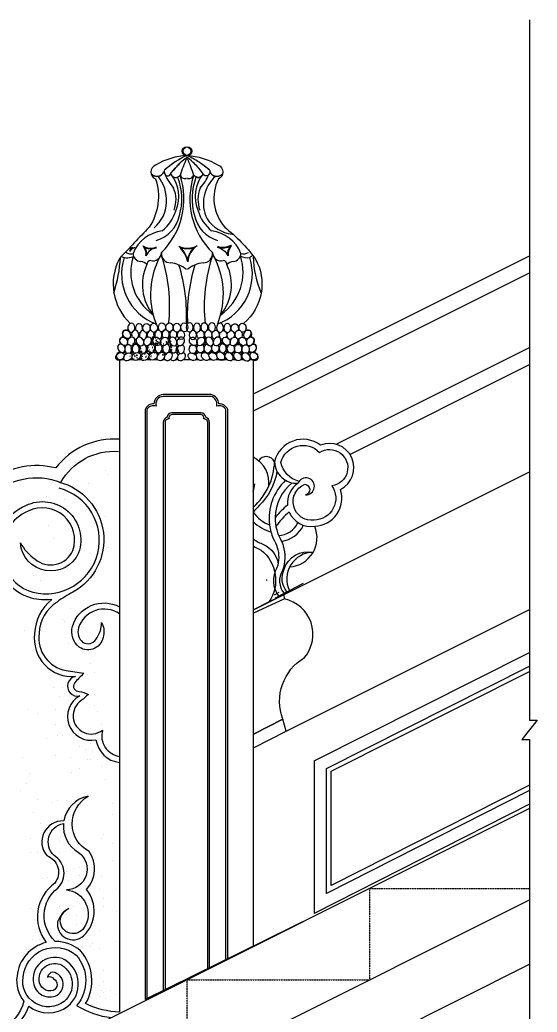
# Model space of a CAD drawing. Extents: x 77 to 5232, y 64 to 4750.
# Drawn here: x 2491 to 3341, y 1257 to 2887 of the extents above; entities that cross this region are included whole.
import ezdxf

# ---------------------------------------------------------------- set-up
doc = ezdxf.new("R2010")
doc.units = 0
doc.header["$LTSCALE"] = 0.85
doc.header["$MEASUREMENT"] = 0
doc.linetypes.add('DASHED', pattern=[0.75, 0.5, -0.25])
for name, color, linetype in [('3', 3, 'CONTINUOUS'), ('4', 4, 'CONTINUOUS'), ('7', 7, 'CONTINUOUS'), ('BH', 3, 'CONTINUOUS')]:
    doc.layers.add(name, color=color, linetype=linetype)

msp = doc.modelspace()

# ---------------------------------------------------------------- hatches: boundary and pattern name
at = {"layer": '3'}
h = msp.add_hatch(dxfattribs=at)
h.set_pattern_fill('AR-SAND', color=256, scale=2, style=0)
h.set_pattern_definition([(37.5, (13327.8253, 2707.1004), (-0.1259867, 3.8536475), [0, -3.04, 0, -3.4, 0, -3.25]), (7.5, (13327.8253, 2707.1004), (3.5395534, 5.6442921), [0, -1.64, 0, -2.74, 0, -1.05]), (327.5, (13325.3653, 2707.1004), (6.2282837, 0.0113181), [0, -1, 0, -3.6, 0, -4.7]), (317.5, (13325.3653, 2707.1004), (6.0122532, 1.755351), [0, -0.5, 0, -2.36, 0, -2.7])])
edge = h.paths.add_edge_path()
edge.add_ellipse((2688.3, 2358.8), major_axis=(-3.76, 6.48), ratio=0.779707, start_angle=31.0034, end_angle=148.3358, ccw=False)
edge.add_ellipse((2680.3, 2369.8), major_axis=(0, 7.49), ratio=0.779707, start_angle=173.6492, end_angle=201.3893, ccw=False)
edge.add_ellipse((2673.7, 2358.8), major_axis=(3.76, 6.48), ratio=0.779707, start_angle=207.4812, end_angle=324.5098, ccw=False)
edge.add_ellipse((2668.9, 2346), major_axis=(0, 7.49), ratio=0.779707, start_angle=212.0387, end_angle=320.0479, ccw=False)
edge.add_ellipse((2668.3, 2333.4), major_axis=(-5.73, -4.83), ratio=0.779707, start_angle=85.7994, end_angle=204.0027, ccw=False)
edge.add_line((2671.7, 2328.6), (2677.4, 2328.6))
edge.add_ellipse((2682.2, 2334.2), major_axis=(-5.73, -4.83), ratio=0.779707, start_angle=260.2314, end_angle=371.8114, ccw=False)
edge.add_ellipse((2681.2, 2346.6), major_axis=(0, 7.49), ratio=0.779707, start_angle=218.4884, end_angle=522.3829, ccw=False)
edge.add_ellipse((2682.2, 2334.2), major_axis=(-5.73, -4.83), ratio=0.779707, start_angle=73.7247, end_angle=213.806, ccw=False)
edge.add_line((2684.2, 2328.6), (2690.9, 2328.6))
edge.add_ellipse((2696.1, 2333.9), major_axis=(-5.73, -4.83), ratio=0.779707, start_angle=256.197, end_angle=367.3913, ccw=False)
edge.add_ellipse((2693.3, 2346.9), major_axis=(0, 7.49), ratio=0.779707, start_angle=49.4787, end_angle=185.5206, ccw=False)
edge = h.paths.add_edge_path()
edge.add_ellipse((2706.5, 2347.5), major_axis=(0, 7.49), ratio=0.779707, start_angle=43.7931, end_angle=189.3494, ccw=False)
edge.add_ellipse((2700.6, 2359), major_axis=(4.19, 6.21), ratio=0.779707, start_angle=190.5144, end_angle=238.0976, ccw=False)
edge.add_ellipse((2693.3, 2346.9), major_axis=(0, 7.49), ratio=0.779707, start_angle=208.6654, end_angle=315.828, ccw=False)
edge.add_ellipse((2696.1, 2333.9), major_axis=(-5.73, -4.83), ratio=0.779707, start_angle=78.1447, end_angle=237.0976, ccw=False)
edge.add_line((2698.6, 2328.6), (2706.2, 2328.6))
edge.add_ellipse((2710, 2334.8), major_axis=(-5.73, -4.83), ratio=0.779707, start_angle=258.5373, end_angle=383.1481, ccw=False)
edge = h.paths.add_edge_path()
edge.add_ellipse((2715.9, 2359), major_axis=(-4.19, 6.21), ratio=0.779707, start_angle=341.5181, end_angle=485.9011, ccw=False)
edge.add_ellipse((2718.4, 2369.8), major_axis=(0, 7.49), ratio=0.779707, start_angle=407.3114, end_angle=481.7171, ccw=False)
edge.add_ellipse((2711, 2381.3), major_axis=(0, 7.49), ratio=0.779707, start_angle=174.8236, end_angle=211.483, ccw=False)
edge.add_ellipse((2705.9, 2369.3), major_axis=(0, 7.49), ratio=0.779707, start_angle=189.3937, end_angle=307.5152, ccw=False)
edge.add_ellipse((2700.6, 2359), major_axis=(4.19, 6.21), ratio=0.779707, start_angle=258.4938, end_angle=322.2995, ccw=False)
edge.add_ellipse((2706.5, 2347.5), major_axis=(0, 7.49), ratio=0.779707, start_angle=209.6457, end_angle=380.3444, ccw=False)
edge.add_ellipse((2710, 2334.8), major_axis=(-5.73, -4.83), ratio=0.779707, start_angle=148.2151, end_angle=241.799, ccw=False)
edge.add_ellipse((2722.5, 2334.2), major_axis=(-5.73, -4.83), ratio=0.779707, start_angle=516.0111, end_angle=652.236, ccw=False)
edge.add_ellipse((2734.7, 2334.2), major_axis=(-5.73, -4.83), ratio=0.779707, start_angle=539.2069, end_angle=649.525, ccw=False)
edge.add_ellipse((2743.9, 2334.2), major_axis=(-5.73, -4.83), ratio=0.779707, start_angle=609.7236, end_angle=626.3292, ccw=False)
edge.add_ellipse((2743.2, 2347.5), major_axis=(0, 7.49), ratio=0.779707, start_angle=36.8967, end_angle=172.1303, ccw=False)
edge.add_ellipse((2742.7, 2358.8), major_axis=(-3.76, 6.48), ratio=0.779707, start_angle=2.7127, end_angle=114.0302, ccw=False)
edge.add_ellipse((2743.1, 2370.1), major_axis=(0, 7.49), ratio=0.779707, start_angle=405.4972, end_angle=491.4977, ccw=False)
edge.add_ellipse((2736.6, 2382.2), major_axis=(0, 7.49), ratio=0.779707, start_angle=163.017, end_angle=203.651, ccw=False)
edge.add_ellipse((2730.3, 2370.4), major_axis=(0, 7.49), ratio=0.779707, start_angle=211.0747, end_angle=308.5733, ccw=False)
edge.add_ellipse((2728.2, 2358.8), major_axis=(3.76, 6.48), ratio=0.779707, start_angle=257.5232, end_angle=340.8357, ccw=False)
edge.add_ellipse((2731.2, 2347.2), major_axis=(0, 7.49), ratio=0.779707, start_angle=52.9738, end_angle=348.9609, ccw=False)
edge.add_ellipse((2728.2, 2358.8), major_axis=(3.76, 6.48), ratio=0.779707, start_angle=140.7381, end_angle=201.3549, ccw=False)
edge.add_ellipse((2715.9, 2359), major_axis=(-4.19, 6.21), ratio=0.779707, start_angle=202.0745, end_angle=214.0576, ccw=False)
edge.add_ellipse((2718.8, 2347.8), major_axis=(0, 7.49), ratio=0.779707, start_angle=49.4801, end_angle=332.1521, ccw=False)
edge = h.paths.add_edge_path()
edge.add_ellipse((2755, 2359), major_axis=(4.19, 6.21), ratio=0.779707, start_angle=145.9424, end_angle=192.3416, ccw=False)
edge.add_ellipse((2742.7, 2358.8), major_axis=(-3.76, 6.48), ratio=0.779707, start_angle=188.982, end_angle=219.2619, ccw=False)
edge.add_ellipse((2743.2, 2347.5), major_axis=(0, 7.49), ratio=0.779707, start_angle=206.4128, end_angle=315.7112, ccw=False)
edge.add_ellipse((2743.9, 2334.2), major_axis=(-5.73, -4.83), ratio=0.779707, start_angle=510.5477, end_angle=581.0116, ccw=False)
edge.add_ellipse((2756.4, 2333.9), major_axis=(-5.73, -4.83), ratio=0.779707, start_angle=258.6298, end_angle=292.4304, ccw=False)
edge.add_ellipse((2755.7, 2346.4), major_axis=(0, 7.49), ratio=0.779707, start_angle=39.2022, end_angle=161.8976, ccw=False)
edge = h.paths.add_edge_path()
edge.add_ellipse((2668.3, 2333.4), major_axis=(-5.73, -4.83), ratio=0.779707, start_angle=251.8695, end_angle=306.8089, ccw=False)
edge.add_ellipse((2668.9, 2346), major_axis=(0, 7.49), ratio=0.779707, start_angle=472.2151, end_angle=515.7629, ccw=False)
edge.add_ellipse((2657.8, 2347.6), major_axis=(-4.19, 6.21), ratio=0.779707, start_angle=503.6071, end_angle=562.8793, ccw=False)
edge.add_ellipse((2655.3, 2334.2), major_axis=(-5.73, -4.83), ratio=0.779707, start_angle=131.464, end_angle=210.6321, ccw=False)
h = msp.add_hatch(dxfattribs=at)
h.set_pattern_fill('AR-SAND', color=256, scale=2, style=0)
h.set_pattern_definition([(142.5, (-7797.093, 2707.1004), (0.1259867, 3.8536475), [0, -3.04, 0, -3.4, 0, -3.25]), (172.5, (-7797.093, 2707.1004), (-3.5395534, 5.6442921), [0, -1.64, 0, -2.74, 0, -1.05]), (212.5, (-7794.633, 2707.1004), (-6.2282837, 0.0113181), [0, -1, 0, -3.6, 0, -4.7]), (222.5, (-7794.633, 2707.1004), (-6.0122532, 1.755351), [0, -0.5, 0, -2.36, 0, -2.7])])
edge = h.paths.add_edge_path()
edge.add_ellipse((2842.5, 2358.8), major_axis=(3.76, 6.48), ratio=0.779707, start_angle=211.6642, end_angle=328.9966)
edge.add_ellipse((2850.4, 2369.8), major_axis=(0, 7.49), ratio=0.779707, start_angle=158.6107, end_angle=186.3508)
edge.add_ellipse((2857.1, 2358.8), major_axis=(-3.76, 6.48), ratio=0.779707, start_angle=35.4902, end_angle=152.5188)
edge.add_ellipse((2861.8, 2346), major_axis=(0, 7.49), ratio=0.779707, start_angle=39.9521, end_angle=147.9613)
edge.add_ellipse((2862.4, 2333.4), major_axis=(5.73, -4.83), ratio=0.779707, start_angle=155.9973, end_angle=274.2006)
edge.add_line((2859.1, 2328.6), (2853.4, 2328.6))
edge.add_ellipse((2848.5, 2334.2), major_axis=(5.73, -4.83), ratio=0.779707, start_angle=-11.8114, end_angle=99.7686)
edge.add_ellipse((2849.5, 2346.6), major_axis=(0, 7.49), ratio=0.779707, start_angle=-162.3829, end_angle=141.5116)
edge.add_ellipse((2848.5, 2334.2), major_axis=(5.73, -4.83), ratio=0.779707, start_angle=146.194, end_angle=286.2753)
edge.add_line((2846.5, 2328.6), (2839.8, 2328.6))
edge.add_ellipse((2834.6, 2333.9), major_axis=(5.73, -4.83), ratio=0.779707, start_angle=-7.3913, end_angle=103.803)
edge.add_ellipse((2837.5, 2346.9), major_axis=(0, 7.49), ratio=0.779707, start_angle=174.4794, end_angle=310.5213)
edge = h.paths.add_edge_path()
edge.add_ellipse((2824.2, 2347.5), major_axis=(0, 7.49), ratio=0.779707, start_angle=170.6506, end_angle=316.2069)
edge.add_ellipse((2830.2, 2359), major_axis=(-4.19, 6.21), ratio=0.779707, start_angle=121.9024, end_angle=169.4856)
edge.add_ellipse((2837.5, 2346.9), major_axis=(0, 7.49), ratio=0.779707, start_angle=44.172, end_angle=151.3346)
edge.add_ellipse((2834.6, 2333.9), major_axis=(5.73, -4.83), ratio=0.779707, start_angle=122.9024, end_angle=281.8553)
edge.add_line((2832.1, 2328.6), (2824.5, 2328.6))
edge.add_ellipse((2820.7, 2334.8), major_axis=(5.73, -4.83), ratio=0.779707, start_angle=-23.1481, end_angle=101.4627)
edge = h.paths.add_edge_path()
edge.add_ellipse((2814.9, 2359), major_axis=(4.19, 6.21), ratio=0.779707, start_angle=-125.9011, end_angle=18.4819)
edge.add_ellipse((2812.3, 2369.8), major_axis=(0, 7.49), ratio=0.779707, start_angle=-121.7171, end_angle=-47.3114)
edge.add_ellipse((2819.7, 2381.3), major_axis=(0, 7.49), ratio=0.779707, start_angle=148.517, end_angle=185.1764)
edge.add_ellipse((2824.8, 2369.3), major_axis=(0, 7.49), ratio=0.779707, start_angle=52.4848, end_angle=170.6063)
edge.add_ellipse((2830.2, 2359), major_axis=(-4.19, 6.21), ratio=0.779707, start_angle=37.7005, end_angle=101.5062)
edge.add_ellipse((2824.2, 2347.5), major_axis=(0, 7.49), ratio=0.779707, start_angle=-20.3444, end_angle=150.3543)
edge.add_ellipse((2820.7, 2334.8), major_axis=(5.73, -4.83), ratio=0.779707, start_angle=118.201, end_angle=211.7849)
edge.add_ellipse((2808.2, 2334.2), major_axis=(5.73, -4.83), ratio=0.779707, start_angle=-292.236, end_angle=-156.0111)
edge.add_ellipse((2796, 2334.2), major_axis=(5.73, -4.83), ratio=0.779707, start_angle=-289.525, end_angle=-179.2069)
edge.add_ellipse((2786.8, 2334.2), major_axis=(5.73, -4.83), ratio=0.779707, start_angle=-266.3292, end_angle=-249.7236)
edge.add_ellipse((2787.6, 2347.5), major_axis=(0, 7.49), ratio=0.779707, start_angle=187.8697, end_angle=323.1033)
edge.add_ellipse((2788, 2358.8), major_axis=(3.76, 6.48), ratio=0.779707, start_angle=245.9698, end_angle=357.2873)
edge.add_ellipse((2787.6, 2370.1), major_axis=(0, 7.49), ratio=0.779707, start_angle=-131.4977, end_angle=-45.4972)
edge.add_ellipse((2794.1, 2382.2), major_axis=(0, 7.49), ratio=0.779707, start_angle=156.349, end_angle=196.983)
edge.add_ellipse((2800.4, 2370.4), major_axis=(0, 7.49), ratio=0.779707, start_angle=51.4267, end_angle=148.9253)
edge.add_ellipse((2802.6, 2358.8), major_axis=(-3.76, 6.48), ratio=0.779707, start_angle=19.1643, end_angle=102.4768)
edge.add_ellipse((2799.6, 2347.2), major_axis=(0, 7.49), ratio=0.779707, start_angle=11.0391, end_angle=307.0262)
edge.add_ellipse((2802.6, 2358.8), major_axis=(-3.76, 6.48), ratio=0.779707, start_angle=158.6451, end_angle=219.2619)
edge.add_ellipse((2814.9, 2359), major_axis=(4.19, 6.21), ratio=0.779707, start_angle=145.9424, end_angle=157.9255)
edge.add_ellipse((2811.9, 2347.8), major_axis=(0, 7.49), ratio=0.779707, start_angle=27.8479, end_angle=310.5199)
edge = h.paths.add_edge_path()
edge.add_ellipse((2775.7, 2359), major_axis=(-4.19, 6.21), ratio=0.779707, start_angle=167.6584, end_angle=214.0576)
edge.add_ellipse((2788, 2358.8), major_axis=(3.76, 6.48), ratio=0.779707, start_angle=140.7381, end_angle=171.018)
edge.add_ellipse((2787.6, 2347.5), major_axis=(0, 7.49), ratio=0.779707, start_angle=44.2888, end_angle=153.5872)
edge.add_ellipse((2786.8, 2334.2), major_axis=(5.73, -4.83), ratio=0.779707, start_angle=-221.0116, end_angle=-150.5477)
edge.add_ellipse((2774.3, 2333.9), major_axis=(5.73, -4.83), ratio=0.779707, start_angle=67.5696, end_angle=101.3702)
edge.add_ellipse((2775.1, 2346.4), major_axis=(0, 7.49), ratio=0.779707, start_angle=198.1024, end_angle=320.7978)
edge = h.paths.add_edge_path()
edge.add_ellipse((2862.4, 2333.4), major_axis=(5.73, -4.83), ratio=0.779707, start_angle=53.1911, end_angle=108.1305)
edge.add_ellipse((2861.8, 2346), major_axis=(0, 7.49), ratio=0.779707, start_angle=-155.7629, end_angle=-112.2151)
edge.add_ellipse((2873, 2347.6), major_axis=(4.19, 6.21), ratio=0.779707, start_angle=-202.8793, end_angle=-143.6071)
edge.add_ellipse((2875.5, 2334.2), major_axis=(5.73, -4.83), ratio=0.779707, start_angle=149.3679, end_angle=228.536)

# ---------------------------------------------------------------- linework, layer by layer
for p, q in [((2910.6, 1937.8), (2956.6, 1961.5)), ((2925.5, 1935.9), (2874.5, 1912.6)), ((2928.4, 1718.5), (3328, 1918.3)), ((2922.9, 1738.1), (2874.5, 1713.9)), ((2874.5, 1713.9), (2922.9, 1738.1)), ((2874.5, 1713.9), (2922.9, 1738.1)), ((1267.1, 411.1), (3328, 1441.5)), ((2125.7, 734.6), (3328, 1335.7))]:
    msp.add_line(p, q, dxfattribs=at)
for points in [[(3328, 2887.1), (3328, 1777.4), (3328, 1736.5), (3340.7, 1736.5), (3315.3, 1705), (3328, 1705), (3328, 1682), (3328, 390.5)], [(2677.4, 2328.6), (2671.7, 2328.6)], [(2690.9, 2328.6), (2684.2, 2328.6)], [(2706.2, 2328.6), (2698.6, 2328.6)], [(2717.7, 2328.6), (2710.7, 2328.6)], [(2729.9, 2328.6), (2724.5, 2328.6)], [(2739.1, 2328.6), (2736.8, 2328.6)], [(2751.2, 2328.6), (2745.9, 2328.6)], [(2771.8, 2328.6), (2758.9, 2328.6)], [(2784.8, 2328.6), (2779.5, 2328.6)], [(2794, 2328.6), (2791.7, 2328.6)], [(2806.2, 2328.6), (2800.8, 2328.6)], [(2832.1, 2328.6), (2813.1, 2328.6)], [(2846.5, 2328.6), (2839.8, 2328.6)], [(2859.1, 2328.6), (2853.4, 2328.6)], [(3328, 1621.1), (2994.5, 1452), (2994.5, 1657.6), (3328, 1825.6)], [(3328, 1630.1), (3002.5, 1465), (3002.5, 1652.7), (3328, 1816.6)]]:
    msp.add_lwpolyline(points, dxfattribs=at)
for points in [[(2728.5, 2640.5, 0.756522), (2737.1, 2631.8, -0.089952), (2765.9, 2661.8)], [(2802.3, 2640.5, -0.756522), (2793.6, 2631.8, 0.089952), (2764.8, 2661.8)], [(2738.8, 2634.3, 0.641468), (2754, 2632.1, 0.641468)], [(2791.9, 2634.3, -0.641468), (2776.8, 2632.1, -0.641468)], [(2679.6, 2512.9, 0.260275), (2672.3, 2506.4, -0.189312), (2674.6, 2513.9, 0.23579), (2679.6, 2512.9)], [(2699, 2499.3, 0.157836), (2696.6, 2513, 0.211509), (2715.3, 2512.8, 0.211509)], [(2833.7, 2499.6, -0.206367), (2838.1, 2515.3, 0.865878), (2836.7, 2516.7, -0.259695), (2816.2, 2514.7, -0.259695)], [(2672.3, 2388.4, 0.434631), (2669.8, 2376.3, 0.237307), (2661.9, 2376.8, 0.319866), (2660.6, 2365.9, 0.681166), (2656.5, 2355.7, 0.65218), (2656.8, 2340.8, 1.013061), (2654.5, 2328.6, 0.632487)], [(2858.5, 2388.4, -0.434631), (2861, 2376.3, -0.237307), (2868.8, 2376.8, -0.319866), (2870.1, 2365.9, -0.681166), (2874.2, 2355.7, -0.65218), (2873.9, 2340.8, -1.172107), (2874.5, 2328.6, -0.632487)], [(2829.5, 1344.6), (2829.5, 2246.5, 0.379403), (2814.3, 2252.6, 0.404576), (2805, 2268.6), (2726.3, 2268.6, 0.476224), (2714.7, 2252.6, 0.379403), (2699.5, 2246.5), (2699.5, 1279.6)], [(2799.5, 1329.6), (2799.5, 2225.9, 0.430206), (2793.1, 2231.7, 0.452298), (2788.5, 2238.6), (2740.5, 2238.6, 0.452298), (2735.9, 2231.7, 0.430206), (2729.5, 2225.9), (2729.5, 1294.6)], [(2913.3, 2145.5, -0.160704), (2884, 2089.2, -0.046826), (2873.9, 2078.6, -0.046826)], [(2555.4, 2127.9, -0.677926), (2578.1, 1947, 0.042683), (2551.9, 1930.8, 0.249429), (2522.5, 1879.3, 0.402501), (2566.8, 1818.4, 0.016488), (2595.8, 1813.8, 0.008136), (2580.4, 1797.6, 0.620281), (2588.3, 1784, -0.053803), (2603.7, 1779.1, 0.024749), (2591.8, 1768.8, 1.040278), (2626.7, 1720.3, 0.463615), (2655.6, 1677.2)], [(2927.4, 2130.7, 0.240639), (2901.1, 2057.4, 0.000194), (2901.1, 2057.3)], [(2938, 2126.7, 0.218894), (2910.4, 2069.8)], [(2543.2, 1934.8, -0.086037), (2509.8, 1937.2, -0.708932), (2500.6, 2089.4, -0.670588), (2587.3, 2011.5, -0.778046), (2491.8, 2027.8, 0.117493), (2515.8, 2001.2, 0.496851), (2578, 2015.2, 0.669727), (2504.7, 2080.2, 0.709422), (2512.4, 1946.8, 0.992927), (2555.5, 2117.6)], [(2901.1, 2057.3, 0.067775), (2907.1, 2035, -0.072204), (2913.8, 2020.5, -0.153448), (2913.3, 1987.1, 0.304288), (2916, 1940.6)], [(2910.4, 2069.8, 0.142858), (2920.8, 2030.4, -0.028855), (2923.4, 2023.3, -0.15835), (2922.4, 1982.7, 0.322375), (2924.9, 1945.1)], [(2929.6, 1947.6, -0.284967), (2925, 1984.6, -0.391838), (2972.7, 2012.4, 0.5494), (2933.6, 1949.6)], [(2543.2, 1934.8, 0.220105), (2515.1, 1879.2, 0.481281), (2582.3, 1808.6, 1.030311), (2589.4, 1776.8, 0.860134), (2615.9, 1704.4, 0.339104), (2654.5, 1667.3, 0.03121)], [(2654.5, 1911.2, 0.508386), (2587.2, 1888.4, 0.302922), (2594.6, 1864.5, 0.398709), (2615.8, 1869.3, 0.155234), (2625.1, 1897.4, -0.180174), (2628.2, 1876, -0.575325), (2588.5, 1856.5, -0.296453), (2577.3, 1890.7, -0.472657), (2654.5, 1923)], [(2552.8, 1405.6, 0.70322), (2595.7, 1382.5, 0.388626), (2600.5, 1458.8, 0.357615), (2604.5, 1520.9, -0.588386), (2603, 1611.8, 0.313869), (2563, 1571.1, 0.656328), (2535.2, 1514.3, -0.518527), (2548.1, 1468.9, 0.428193), (2534.2, 1371.6)], [(2654.5, 1257.1, -0.107985), (2598.9, 1271.2, 0.327972), (2590.3, 1358, 0.17971), (2549.1, 1373.3, -0.465039), (2553.4, 1461, 0.489262), (2547, 1514.4, -0.611567), (2562.4, 1566.8, 0.289803), (2587.2, 1519.5, -0.727865), (2567.3, 1458, -0.569876), (2596.2, 1395.7, -1.395572), (2571.4, 1427.2, 0.17521), (2552.8, 1405.6)], [(2534.2, 1371.6, 0.320437), (2486.2, 1316, 0.212643), (2497.2, 1275.1, -0.509868), (2399.3, 1233, -0.523559), (2390.2, 1289.6, -0.481379), (2443.7, 1277.3, -0.991426), (2411.6, 1263.6, -0.13245), (2404.8, 1280.3, 0.238756), (2402.4, 1259.6, 0.996476), (2452.9, 1281.5, 0.486325), (2383.6, 1297.1, 0.309615), (2372.8, 1247.5, 0.249529)], [(2394.6, 1224.2, 0.482978), (2505.4, 1267, 0.346968), (2569.8, 1267, 0.517362), (2564.6, 1343.1, 0.594473), (2512.8, 1308.5, 0.50482), (2549.1, 1283.5, 0.755699), (2545, 1322.9, 0.314533), (2536.3, 1314.8, -0.336974), (2546.4, 1312, -0.631308), (2545.6, 1292.9, -0.505112), (2522.8, 1309.1, -0.594322), (2559.7, 1334.4, -0.513854), (2563.6, 1274.8, -0.684515), (2496.2, 1314.8, -0.607584), (2583.3, 1350.9, -0.370966), (2584.2, 1267.8, 0.10558), (2641.2, 1248.1)]]:
    msp.add_lwpolyline(points, format="xyb", dxfattribs=at)
msp.add_lwpolyline([(2766.3, 2494.1, 0.092388), (2755.8, 2512.8, 0.147252), (2776.4, 2512.8, 0.148923)], format="xyb", close=True, dxfattribs=at)
at = {"layer": '3', "linetype": 'DASHED'}
msp.add_lwpolyline([(1265.8, 560.4), (1565.8, 560.4), (1565.8, 710.4), (1565.8, 710.4), (1865.8, 710.4), (1865.8, 860.4), (2165.8, 860.4), (2165.8, 1010.4), (2465.8, 1010.4), (2465.8, 1160.4), (2765.8, 1160.4), (2765.8, 1310.4), (3065.8, 1310.4), (3065.8, 1460.4), (3328, 1460.4)], dxfattribs=at)
at = {"layer": '3'}
for centre, radius, start, end in [((2834.5, 2516.8), 162.9, 115.1235, 130.6166), ((3042.7, 2533.8), 304.9, 155.8105, 161.1993), ((2696.2, 2516.8), 162.9, 49.3834, 64.8765), ((2488.1, 2533.8), 304.9, 18.8007, 24.1895), ((2716.1, 2642.9), 12.8, 222.2758, 334.4325), ((2668.3, 2590.3), 63.7, 357.2156, 38.7994), ((2813.6, 2670.3), 92, 200.9957, 220.3427), ((2658.3, 2593), 98.7, 343.8591, 20.8698), ((2754, 2632.1), 5.400124791776761e-13, 351.1193, 154.1291), ((2761.2, 2633.1), 6.61, 169.8774, 299.3972), ((2769.5, 2633.1), 6.61, 240.6028, 10.1226), ((2872.4, 2593), 98.7, 159.1302, 196.1409), ((2776.8, 2632.1), 5.400124791776761e-13, 25.8709, 188.8807), ((2717.2, 2670.3), 92, 319.6573, 335.9768), ((2849.8, 2586.1), 57.5, 129.9926, 206.6221), ((2814.6, 2642.9), 12.8, 205.5675, 317.7242), ((2699.8, 2591.9), 47.6, 338.6844, 23.3644), ((2831, 2591.9), 47.6, 156.6356, 201.3156), ((2675.6, 2589.2), 56.4, 309.3522, 357.9215), ((2699.6, 2577.6), 54.9, 286.3177, 347.3626), ((2831.2, 2577.6), 54.9, 192.6374, 253.6823), ((2846.1, 2592.2), 57.4, 213.7065, 263.4072), ((2400.9, 2514.9), 256.1, 342.6887, 355.837), ((2745.3, 2469.4), 87.3, 161.882, 249.5409), ((2758.1, 2472.7), 85, 161.7627, 235.3192), ((2837.5, 2436.2), 132, 150.1826, 201.6071), ((2473.4, 2417.2), 263.5, 353.5521, 18.7455), ((3057.3, 2417.2), 263.5, 161.2545, 186.4479), ((2693.2, 2436.2), 132, 338.3929, 29.8174), ((2785.5, 2469.4), 87.3, 290.4591, 18.118), ((2772.6, 2472.7), 85, 304.6808, 18.2373), ((3033.2, 2501.3), 158.9, 181.2021, 203.3589), ((2769.8, 2451.9), 77.6, 154.762, 219.2712), ((2488.4, 2402), 276.4, 357.0175, 17.3535), ((3042.3, 2402), 276.4, 162.6465, 182.9825), ((2760.9, 2451.9), 77.6, 320.7288, 25.238)]:
    msp.add_arc(centre, radius, start, end, dxfattribs=at)
for centre, major_axis, start_param, end_param in [((2674.1, 2381.3), (0, 7.49), 4.118173, 9.666408), ((2686.7, 2380.4), (0, 7.49), 4.159865, 8.293718), ((2673.7, 2358.8), (3.76, 6.48), 3.62123, 9.132776), ((2680.3, 2369.8), (0, 7.49), 3.03075, 8.404395), ((2686.7, 2380.4), (0, 7.49), 2.951167, 3.436349), ((2693.4, 2369.3), (0, 7.49), 6.133159, 8.340658), ((2693.4, 2369.3), (0, 7.49), 3.128072, 5.325073), ((2705.9, 2369.3), (0, 7.49), 6.19284, 8.331631), ((2705.9, 2369.3), (0, 7.49), 3.305544, 5.367153), ((2718.4, 2369.8), (0, 7.49), 6.036114, 8.40755), ((2718.4, 2369.8), (0, 7.49), 3.477752, 5.411187), ((2730.3, 2370.4), (0, 7.49), 5.986776, 8.656633), ((2730.3, 2370.4), (0, 7.49), 3.683949, 5.38562), ((2743.1, 2370.1), (0, 7.49), 6.124497, 8.578253), ((2743.1, 2370.1), (0, 7.49), 3.701321, 5.291633), ((2657.8, 2347.6), (-4.19, 6.21), 5.610327, 9.824098), ((2657.8, 2347.6), (-4.19, 6.21), 4.432807, 4.921898), ((2668.9, 2346), (0, 7.49), 3.700773, 9.001761), ((2681.2, 2346.6), (0, 7.49), 3.813342, 9.117301), ((2693.3, 2346.9), (0, 7.49), 0.863567, 6.173344), ((2718.8, 2347.8), (0, 7.49), 0.86359, 5.797148), ((2731.2, 2347.2), (0, 7.49), 0.924567, 6.090517), ((2743.2, 2347.5), (0, 7.49), 0.64397, 5.5102), ((2755.7, 2346.4), (0, 7.49), 0.684207, 5.927924), ((2722.5, 2334.2), (-5.73, -4.83), 5.728433, 11.383665), ((2734.7, 2334.2), (-5.73, -4.83), 5.8645, 11.336349), ((2743.9, 2334.2), (-5.73, -4.83), 6.269342, 8.245467), ((2743.9, 2334.2), (-5.73, -4.83), 10.641685, 10.931507), ((2743.9, 2334.2), (-5.73, -4.83), 8.910739, 10.140565), ((2756.4, 2333.9), (-5.73, -4.83), 4.513942, 9.99678)]:
    msp.add_ellipse(centre, major_axis=major_axis, ratio=0.779707, start_param=start_param, end_param=end_param, dxfattribs=at)
for centre, major_axis in [((2699, 2381), (0, 7.49)), ((2711, 2381.3), (0, 7.49)), ((2724.3, 2381.9), (0, 7.49)), ((2736.6, 2382.2), (0, 7.49)), ((2748.9, 2381.6), (0, 7.49)), ((2761, 2381.9), (0, 7.49)), ((2661.4, 2359), (-4.19, 6.21)), ((2666.1, 2370.6), (-4.19, 6.21)), ((2715.9, 2359), (-4.19, 6.21)), ((2728.2, 2358.8), (3.76, 6.48)), ((2755.6, 2369.3), (0, 7.49)), ((2775.7, 2359), (-4.19, 6.21)), ((2788, 2358.8), (3.76, 6.48)), ((2830.2, 2359), (-4.19, 6.21)), ((2842.5, 2358.8), (3.76, 6.48)), ((2706.5, 2347.5), (0, 7.49)), ((2655.3, 2334.2), (-5.73, -4.83)), ((2668.3, 2333.4), (-5.73, -4.83)), ((2682.2, 2334.2), (-5.73, -4.83)), ((2696.1, 2333.9), (-5.73, -4.83)), ((2710, 2334.8), (-5.73, -4.83))]:
    msp.add_ellipse(centre, major_axis=major_axis, ratio=0.779707, dxfattribs=at)
at = {"layer": '3', "extrusion": (0, 0, -1)}
for centre, major_axis in [((2769.8, 2381.9), (0, 7.49)), ((2781.8, 2381.6), (0, 7.49)), ((2794.1, 2382.2), (0, 7.49)), ((2806.4, 2381.9), (0, 7.49)), ((2819.7, 2381.3), (0, 7.49)), ((2831.7, 2381), (0, 7.49)), ((2688.3, 2358.8), (-3.76, 6.48)), ((2700.6, 2359), (4.19, 6.21)), ((2742.7, 2358.8), (-3.76, 6.48)), ((2755, 2359), (4.19, 6.21)), ((2775.1, 2369.3), (0, 7.49)), ((2802.6, 2358.8), (-3.76, 6.48)), ((2814.9, 2359), (4.19, 6.21)), ((2864.6, 2370.6), (4.19, 6.21)), ((2869.4, 2359), (4.19, 6.21)), ((2824.2, 2347.5), (0, 7.49)), ((2820.7, 2334.8), (5.73, -4.83)), ((2834.6, 2333.9), (5.73, -4.83)), ((2848.5, 2334.2), (5.73, -4.83)), ((2862.4, 2333.4), (5.73, -4.83)), ((2875.5, 2334.2), (5.73, -4.83))]:
    msp.add_ellipse(centre, major_axis=major_axis, ratio=0.779707, dxfattribs=at)
for centre, major_axis, start_param, end_param in [((2844, 2380.4), (0, 7.49), 4.159865, 8.293718), ((2856.7, 2381.3), (0, 7.49), 4.118173, 9.666408), ((2787.6, 2370.1), (0, 7.49), 3.701321, 5.291633), ((2787.6, 2370.1), (0, 7.49), 6.124497, 8.578253), ((2800.4, 2370.4), (0, 7.49), 3.683949, 5.38562), ((2800.4, 2370.4), (0, 7.49), 5.986776, 8.656633), ((2812.3, 2369.8), (0, 7.49), 3.477752, 5.411187), ((2812.3, 2369.8), (0, 7.49), 6.036114, 8.40755), ((2824.8, 2369.3), (0, 7.49), 3.305544, 5.367153), ((2824.8, 2369.3), (0, 7.49), 6.19284, 8.331631), ((2837.4, 2369.3), (0, 7.49), 3.128072, 5.325073), ((2837.4, 2369.3), (0, 7.49), 6.133159, 8.340658), ((2844, 2380.4), (0, 7.49), 2.951167, 3.436349), ((2850.4, 2369.8), (0, 7.49), 3.03075, 8.404395), ((2857.1, 2358.8), (-3.76, 6.48), 3.62123, 9.132776), ((2775.1, 2346.4), (0, 7.49), 0.684207, 5.927924), ((2787.6, 2347.5), (0, 7.49), 0.64397, 5.5102), ((2799.6, 2347.2), (0, 7.49), 0.924567, 6.090517), ((2811.9, 2347.8), (0, 7.49), 0.86359, 5.797148), ((2837.5, 2346.9), (0, 7.49), 0.863567, 6.173344), ((2849.5, 2346.6), (0, 7.49), 3.813342, 9.117301), ((2861.8, 2346), (0, 7.49), 3.700773, 9.001761), ((2873, 2347.6), (4.19, 6.21), 5.610327, 9.824098), ((2873, 2347.6), (4.19, 6.21), 4.432807, 4.921898), ((2774.3, 2333.9), (5.73, -4.83), 4.513942, 9.99678), ((2786.8, 2334.2), (5.73, -4.83), 8.910739, 10.140565), ((2786.8, 2334.2), (5.73, -4.83), 6.269342, 8.245467), ((2786.8, 2334.2), (5.73, -4.83), 10.641685, 10.931507), ((2796, 2334.2), (5.73, -4.83), 5.8645, 11.336349), ((2808.2, 2334.2), (5.73, -4.83), 5.728433, 11.383665)]:
    msp.add_ellipse(centre, major_axis=major_axis, ratio=0.779707, start_param=start_param, end_param=end_param, dxfattribs=at)
at = {"layer": '4'}
for p, q in [((3328, 1591.5), (967.1, 411.1)), ((2974.5, 1414.7), (2696.5, 1278.1))]:
    msp.add_line(p, q, dxfattribs=at)
for points in [[(2765.4, 2664.3, 0.123634), (2713.9, 2648.5, 0.676207), (2713.8, 2626, -0.231424), (2703.3, 2546.5, 0.00222), (2654.5, 2495, 0.33759), (2672.3, 2388.4, 0.155002), (2672.3, 2388.4)], [(2765.4, 2664.3, -0.123634), (2816.8, 2648.5, -0.676207), (2817, 2626, 0.301976), (2827.4, 2546.5, -0.064636), (2877.5, 2495, -0.362177), (2858.5, 2388.4, -0.155002), (2858.5, 2388.4)], [(2654.5, 2198.2, 0.253158), (2549.8, 2151, 0.458005), (2390.8, 2039.9, 0.796794), (2008.1, 1678.6, 0.572167), (1760.2, 1363.7, 0.72465), (1537.1, 1086.8, 0.160571), (1397.3, 1022.9, 0.301788), (1378.2, 851.2, -0.39285), (1273.1, 720.6, 0.185094), (1106.1, 678), (994.9, 594, 0.299717), (988.2, 576.4), (988.2, 576.4, 0.101451), (967.1, 569.7), (967.1, 453.5, 0.421397), (983, 444.6, 0.400343), (981.1, 431.9, 0.244414), (1000.3, 427.6)]]:
    msp.add_lwpolyline(points, format="xyb", dxfattribs=at)
for points in [[(2662.6, 2328.6), (2654.5, 2328.6), (2654.5, 1257.1)], [(2874.5, 1367.1), (2874.5, 2328.6), (2868.2, 2328.6)]]:
    msp.add_lwpolyline(points, dxfattribs=at)
for centre in [(2764.5, 2671.4), (2766.2, 2671.4)]:
    msp.add_circle(centre, 7.14, dxfattribs=at)
at = {"layer": '7'}
for p, q in [((2874.5, 2272.9), (3328, 2499.6)), ((2874.5, 2244.9), (3328, 2471.7)), ((3010.4, 2189.9), (3328, 2348.7)), ((3033, 2173.3), (3328, 2320.7)), ((2874.5, 1918.1), (3328, 2144.8)), ((2874.5, 1691.5), (2874.5, 2105)), ((2974.5, 1670), (2974.5, 1419.4))]:
    msp.add_line(p, q, dxfattribs=at)
for points in [[(2698, 2499.4, 0.206367), (2693.4, 2515.9, 0.259695), (2714.9, 2513.8, 0.259695)], [(2714.9, 2513.8, 0.212706), (2698, 2499.4, 0.212706)], [(2766.7, 2489.5, 0.130018), (2752.3, 2515.1, 0.22457), (2782.1, 2516.1, 0.229219), (2766.7, 2489.5)], [(2832.8, 2499.4, -0.206367), (2837.3, 2515.9, -0.259695), (2815.8, 2513.8, -0.259695)], [(2815.8, 2513.8, -0.212706), (2832.8, 2499.4, -0.212706)], [(2832.5, 1346.1), (2832.5, 2247.1, 0.3109), (2817.7, 2256.3, 0.33441), (2805.4, 2271.6), (2726.2, 2271.6, 0.392341), (2711.2, 2256.3, 0.310123), (2696.5, 2247.1), (2696.5, 1278.1)], [(2802.5, 1331.1), (2802.5, 2225.9, 0.323931), (2796.2, 2234.3, 0.343944), (2788.6, 2241.6), (2740.3, 2241.6, 0.343944), (2732.8, 2234.3, 0.323931), (2726.5, 2225.9), (2726.5, 1293.1)], [(2933.3, 2079.1, 0.348863), (2975.3, 2055.2, 0.497673), (3017.6, 2115.7, 0.957628), (2984.8, 2188.5, 0.542913), (2909.3, 2161.1, 0.43013), (2948, 2126)], [(2949.6, 2129, -0.282144), (2919.4, 2160.1, -0.584321), (2983.2, 2176.5, -1.249482), (3003.6, 2121.7, -0.593712), (2974.3, 2065.2, -0.874538), (2959.1, 2124.3, -0.862163), (2960.1, 2107, 1.953655), (2948, 2126, 0.277103), (2930.7, 2090, 0.277103)], [(2417.1, 1988.5, -0.652106), (2558.1, 2127.3, -0.290054), (2653, 2178.2)], [(2874.5, 2034.1, 0.043027), (2891.1, 2025.3, -0.260399), (2915, 1993.6)], [(2874.5, 2022.4, 0.029509), (2887.1, 2016.1, -0.39732), (2899.9, 1930.8)], [(2897.2, 1967.1, -0.014585), (2895.7, 1966.6, -0.014585)], [(2874.5, 1691.5), (2928.4, 1718.5), (2922.9, 1738.1, -0.362368), (2958.6, 1839.7, 0.565141), (2925.5, 1935.9), (2925.5, 1935.9), (2925.5, 1935.9), (2925.3, 1943.5), (2874.5, 1918.1)]]:
    msp.add_lwpolyline(points, format="xyb", dxfattribs=at)
for points in [[(2916.4, 1946.2), (2908.4, 1942)], [(2974.5, 1670), (3328, 1848)], [(3328, 1598.7), (2974.5, 1419.4)]]:
    msp.add_lwpolyline(points, dxfattribs=at)
for centre, radius, start, end in [((2834.5, 2516.8), 162.9, 118.6529, 129.6931), ((2696.2, 2516.8), 162.9, 50.3069, 61.3471), ((2834.1, 2567.3), 116.4, 131.4792, 141.8288), ((2696.7, 2567.3), 116.4, 38.1712, 48.5208), ((2716.1, 2642.9), 12.8, 222.2758, 295.4688), ((2638, 2592.7), 122.5, 314.1689, 18.7568), ((2692.8, 2597.1), 59.1, 336.5284, 38.9609), ((2746.9, 2636.7), 8.44, 231.2063, 296.2989), ((2762.9, 2638.2), 11.8, 242.5321, 277.8948), ((2767.9, 2638.2), 11.8, 262.1052, 297.4679), ((2892.7, 2592.7), 122.5, 161.2432, 225.8311), ((2837.9, 2597.1), 59.1, 141.0391, 203.4716), ((2783.8, 2636.7), 8.44, 243.7011, 308.7937), ((2814.6, 2642.9), 12.8, 244.5312, 317.7242), ((2686.7, 2590.4), 62.6, 307.5259, 344.411), ((2844, 2590.4), 62.6, 195.589, 232.4741), ((2733.1, 2480.3), 60.9, 97.7185, 157.6248), ((2797.7, 2480.3), 60.9, 22.3752, 82.2815), ((2667.3, 2520.3), 24.1, 246.2259, 298.7505), ((2673.5, 2518), 15.2, 234.1966, 288.2345), ((2690.1, 2503.5), 13.3, 179.9888, 267.6947), ((2709.5, 2505.2), 13.9, 254.4606, 358.4055), ((2738.4, 2503.2), 15.1, 173.667, 270.9557), ((2792.3, 2503.2), 15.1, 269.0443, 6.333), ((2821.3, 2505.2), 13.9, 181.5945, 285.5394), ((2840.7, 2503.5), 13.3, 272.3053, 0.0112), ((2864.9, 2520.3), 24.1, 241.2495, 278.5297), ((2858.8, 2518), 15.2, 251.7655, 301.4641), ((2858.4, 2510.2), 17, 306.3529, 323.2014), ((2688.9, 2476.5), 13.7, 38.1843, 87.3498), ((2706.1, 2485.4), 6.51, 93.3302, 183.3276), ((2732, 2435.3), 53.1, 52.2619, 82.7995), ((2798.7, 2435.3), 53.1, 97.2005, 127.7381), ((2824.6, 2485.4), 6.51, 356.6724, 86.6698), ((2841.9, 2476.5), 13.7, 92.6502, 141.8157), ((2853.3, 2126.8), 46.8, 352.0318, 62.99), ((2895.8, 2155), 14.8, 24.3342, 148.7348), ((2805.2, 2164.4), 104.1, 311.6987, 358.2066), ((2798.7, 2132.4), 78.3, 345.1844, 354.5861), ((3026.3, 1973.4), 150.8, 129.3389, 140.2443), ((2923.7, 2114.1), 61.1, 215.539, 248.2905), ((3026.3, 1973.4), 140.8, 131.3197, 144.5995), ((2923.7, 2114.1), 71.1, 226.2438, 253.371), ((2913.9, 2077.4), 37.5, 272.9329, 334.3838), ((2913.9, 2077.4), 47.5, 278.3407, 334.3838), ((2931.2, 2036.4), 47.9, 273.3398, 23.0826)]:
    msp.add_arc(centre, radius, start, end, dxfattribs=at)
at = {"layer": 'BH'}
for p, q in [((2632.2, 2146.7), (2632.2, 2146.7)), ((2635.9, 2139.5), (2635.9, 2139.5)), ((2603.4, 2125.1), (2603.4, 2125.1)), ((2534.9, 2103.5), (2534.9, 2103.5)), ((2563.8, 2099.9), (2563.8, 2099.9)), ((2632.2, 2071.1), (2632.2, 2071.1)), ((2538.5, 2056.7), (2538.5, 2056.7)), ((2545.7, 2035.1), (2545.7, 2035.1)), ((2607, 2009.9), (2607, 2009.9)), ((2635.9, 2020.7), (2635.9, 2020.7)), ((2513.3, 1973.8), (2513.3, 1973.8)), ((2614.2, 1973.8), (2614.2, 1973.8)), ((2524.1, 1966.6), (2524.1, 1966.6)), ((2607, 1966.6), (2607, 1966.6)), ((2574.6, 1919.8), (2574.6, 1919.8)), ((2520, 1898.4), (2520, 1898.4)), ((2560.2, 1901.8), (2560.2, 1901.8)), ((2563.8, 1898.2), (2563.8, 1898.2)), ((2617.8, 1894.6), (2617.8, 1894.6)), ((2498.4, 1884), (2498.4, 1884)), ((2571, 1862.2), (2571, 1862.2)), ((2607, 1829.8), (2607, 1829.8)), ((2614.2, 1815.4), (2614.2, 1815.4)), ((2560.2, 1808.2), (2560.2, 1808.2)), ((2545.7, 1790.2), (2545.7, 1790.2)), ((2560.2, 1790.2), (2560.2, 1790.2)), ((2567.4, 1783), (2567.4, 1783)), ((2614.2, 1779.4), (2614.2, 1779.4)), ((2556.5, 1775.8), (2556.5, 1775.8)), ((2571, 1768.6), (2571, 1768.6)), ((2614.2, 1761.4), (2614.2, 1761.4)), ((2505.6, 1754.3), (2505.6, 1754.3)), ((2520.5, 1747), (2520.5, 1747)), ((2549.3, 1754.2), (2549.3, 1754.2)), ((2617.8, 1750.6), (2617.8, 1750.6)), ((2549.3, 1729), (2549.3, 1729)), ((2625, 1729), (2625, 1729)), ((2534.8, 1706.7), (2534.8, 1706.7)), ((2552.9, 1711), (2552.9, 1711)), ((2560.2, 1711), (2560.2, 1711)), ((2585.4, 1703.8), (2585.4, 1703.8)), ((2606.7, 1698.5), (2606.7, 1698.5)), ((2619.1, 1696.5), (2619.1, 1696.5)), ((2589, 1693), (2589, 1693)), ((2598.5, 1688.3), (2598.5, 1688.3)), ((2610.9, 1686.2), (2610.9, 1686.2)), ((2495.2, 1675.9), (2495.2, 1675.9)), ((2549.3, 1678.6), (2549.3, 1678.6)), ((2573.9, 1675.9), (2573.9, 1675.9)), ((2602.6, 1671.8), (2602.6, 1671.8)), ((2606.7, 1671.8), (2606.7, 1671.8)), ((2617.8, 1671.4), (2617.8, 1671.4)), ((2506.1, 1649.8), (2506.1, 1649.8)), ((2575.9, 1651.3), (2575.9, 1651.3)), ((2589, 1657), (2589, 1657)), ((2625, 1660.6), (2625, 1660.6)), ((2502, 1631.9), (2502, 1631.9)), ((2632.2, 1639), (2632.2, 1639)), ((2491.7, 1621), (2491.7, 1621)), ((2520.5, 1606.6), (2520.5, 1606.6)), ((2545.1, 1602), (2545.1, 1602)), ((2553.3, 1604.1), (2553.3, 1604.1)), ((2567.7, 1604.1), (2567.7, 1604.1)), ((2643.1, 1599.4), (2643.1, 1599.4)), ((2512.8, 1585.1), (2512.8, 1585.1)), ((2602.6, 1595.9), (2602.6, 1595.9)), ((2643.1, 1581.4), (2643.1, 1581.4)), ((2524.1, 1566.9), (2524.1, 1566.9)), ((2628.6, 1548.9), (2628.6, 1548.9)), ((2508.1, 1542.5), (2508.1, 1542.5)), ((2556.5, 1538.1), (2556.5, 1538.1)), ((2625, 1541.7), (2625, 1541.7)), ((2643.1, 1534.5), (2643.1, 1534.5)), ((2508.1, 1519.9), (2508.1, 1519.9)), ((2520.5, 1520.1), (2520.5, 1520.1)), ((2556.5, 1520.1), (2556.5, 1520.1)), ((2573.9, 1524), (2573.9, 1524)), ((2541, 1501.4), (2541, 1501.4)), ((2643.1, 1505.7), (2643.1, 1505.7)), ((2567.4, 1487.7), (2567.4, 1487.7)), ((2580, 1493.2), (2580, 1493.2)), ((2588.2, 1495.2), (2588.2, 1495.2)), ((2528.6, 1476.8), (2528.6, 1476.8)), ((2536.9, 1478.8), (2536.9, 1478.8)), ((2571, 1473.3), (2571, 1473.3)), ((2588.2, 1480.9), (2588.2, 1480.9)), ((2625, 1480.5), (2625, 1480.5)), ((2582.1, 1452.1), (2582.1, 1452.1)), ((2621.4, 1458.9), (2621.4, 1458.9)), ((2650.3, 1458.9), (2650.3, 1458.9)), ((2588.2, 1435.7), (2588.2, 1435.7)), ((2628.6, 1444.5), (2628.6, 1444.5)), ((2508.1, 1427.5), (2508.1, 1427.5)), ((2532.7, 1425.4), (2532.7, 1425.4)), ((2556.5, 1430.1), (2556.5, 1430.1)), ((2573.9, 1425.4), (2573.9, 1425.4)), ((2578.2, 1430.1), (2578.2, 1430.1)), ((2628.6, 1430.1), (2628.6, 1430.1)), ((2650.3, 1422.9), (2650.3, 1422.9)), ((2514.2, 1409), (2514.2, 1409)), ((2584.1, 1415.2), (2584.1, 1415.2)), ((2518.4, 1392.6), (2518.4, 1392.6)), ((2532.7, 1400.8), (2532.7, 1400.8)), ((2584.1, 1400.8), (2584.1, 1400.8)), ((2621.4, 1390.5), (2621.4, 1390.5)), ((2512.2, 1376.1), (2512.2, 1376.1)), ((2522.5, 1376.1), (2522.5, 1376.1)), ((2526.6, 1384.4), (2526.6, 1384.4)), ((2526.6, 1376.1), (2526.6, 1376.1)), ((2599.8, 1376.1), (2599.8, 1376.1)), ((2607, 1383.3), (2607, 1383.3)), ((2610.9, 1370), (2610.9, 1370)), ((2650.3, 1372.5), (2650.3, 1372.5)), ((2497.8, 1353.6), (2497.8, 1353.6)), ((2501.9, 1359.7), (2501.9, 1359.7)), ((2594.4, 1363.8), (2594.4, 1363.8)), ((2607, 1365.3), (2607, 1365.3)), ((2621.4, 1361.7), (2621.4, 1361.7)), ((2495.3, 1350.9), (2495.3, 1350.9)), ((2502.5, 1322.1), (2502.5, 1322.1)), ((2628.6, 1325.7), (2628.6, 1325.7)), ((2628.6, 1307.7), (2628.6, 1307.7)), ((2621.4, 1300.5), (2621.4, 1300.5)), ((2625, 1293.3), (2625, 1293.3)), ((2628.6, 1289.7), (2628.6, 1289.7)), ((2639.5, 1293.3), (2639.5, 1293.3)), ((2617.8, 1286.1), (2617.8, 1286.1)), ((2621.4, 1282.5), (2621.4, 1282.5)), ((2632.2, 1278.9), (2632.2, 1278.9)), ((2650.3, 1286.1), (2650.3, 1286.1)), ((2493.7, 1269.4), (2493.7, 1269.4)), ((2607, 1257.3), (2607, 1257.3))]:
    msp.add_line(p, q, dxfattribs=at)

doc.saveas('drawing.dxf')
